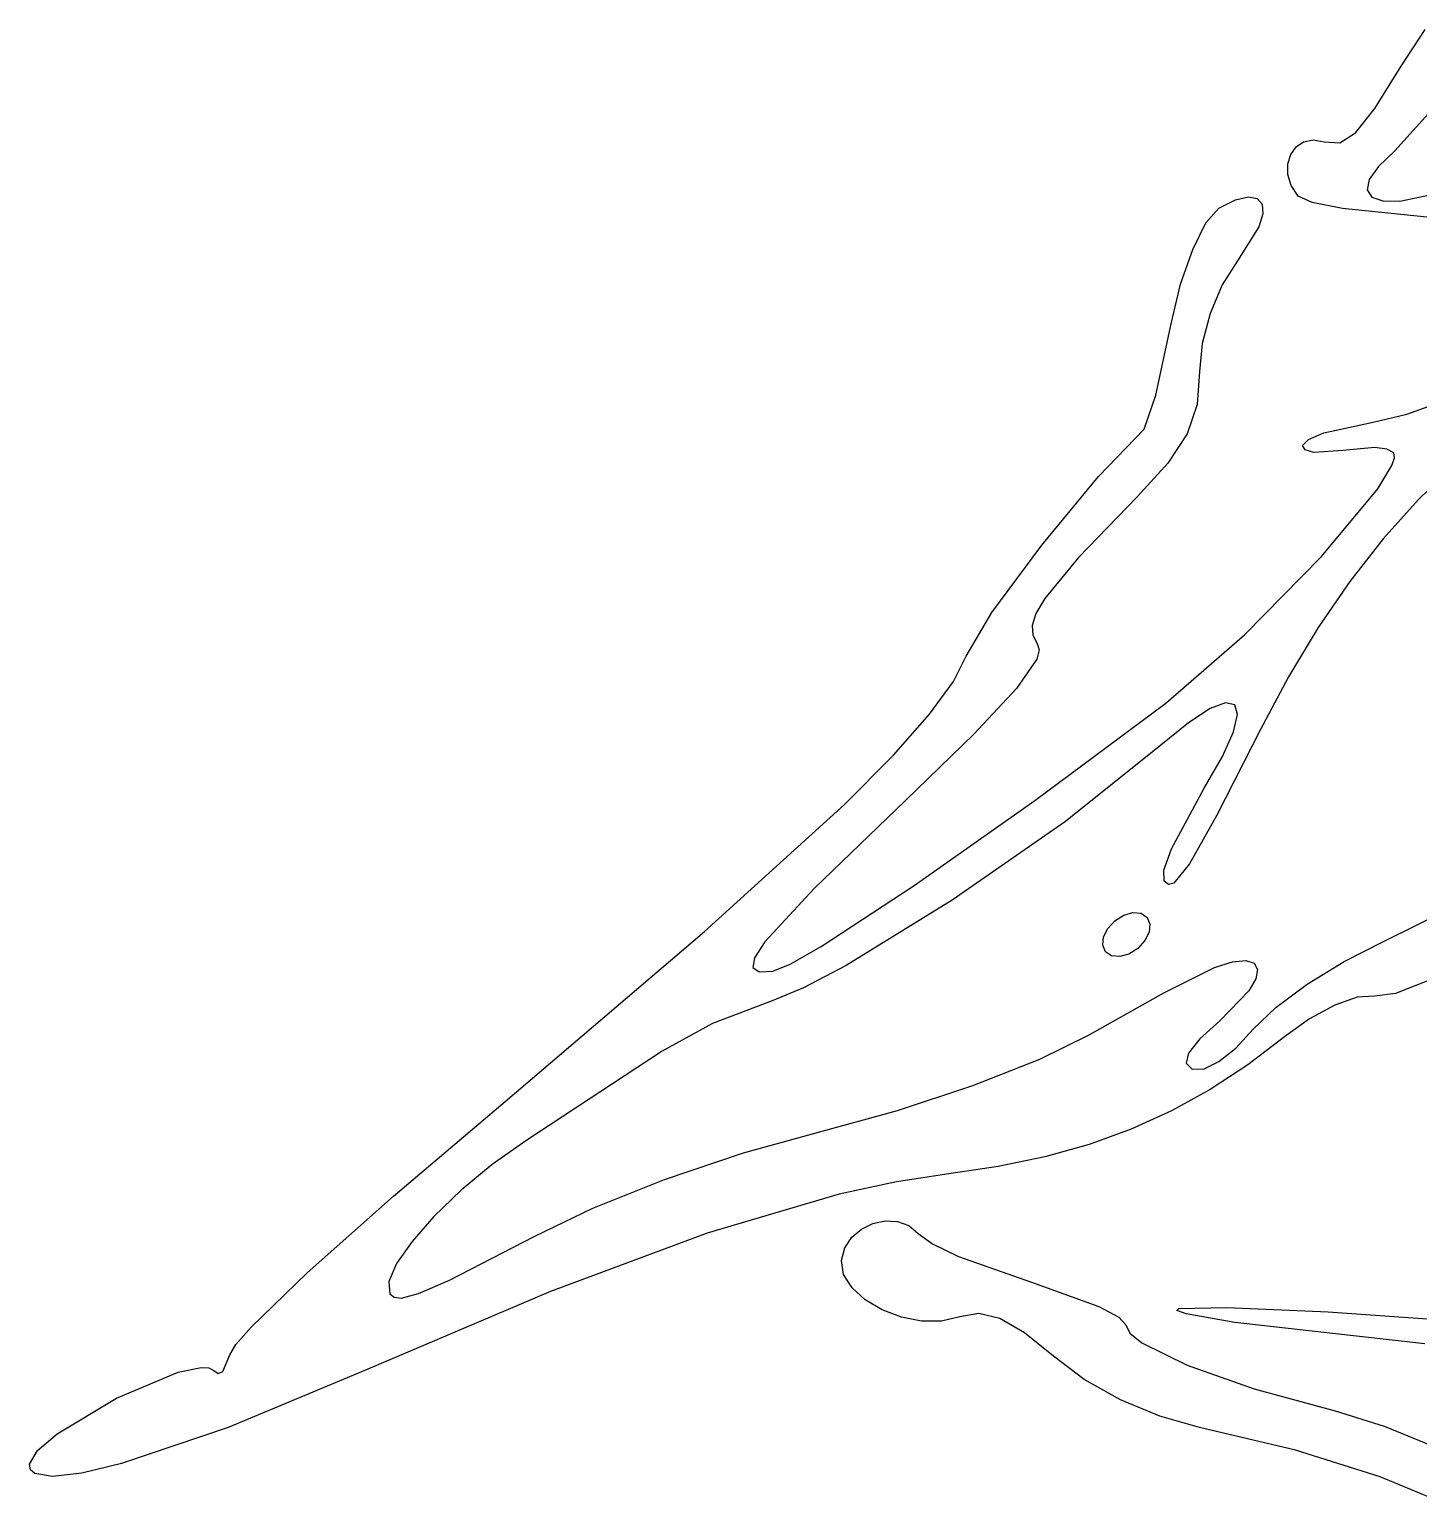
# Model space of a CAD drawing. Extents: x 9 to 1857, y 16 to 982.
# Drawn here: x 1255.7 to 1326.7, y 488.8 to 564.6 of the extents above; entities that cross this region are included whole.
import ezdxf

# ---------------------------------------------------------------- set-up
doc = ezdxf.new("R2010")
doc.units = 0

msp = doc.modelspace()

# ---------------------------------------------------------------- linework, layer by layer
at = {"layer": 'Layer 1'}
for p, q in [((1325.8613, 562.69147), (1327.089386, 564.566091)), ((1324.516222, 560.529744), (1325.8613, 562.69147)), ((1323.526325, 559.278136), (1324.516222, 560.529744)), ((1327.5651, 560.609529), (1325.5279, 558.35437)), ((1322.718416, 558.76681), (1323.526325, 559.278136)), ((1320.201725, 558.168361), (1320.476132, 558.557193)), ((1320.476132, 558.557193), (1320.864866, 558.819294)), ((1320.864866, 558.819294), (1321.351422, 558.92032)), ((1321.351422, 558.92032), (1321.9193, 558.82593)), ((1321.9193, 558.82593), (1322.718416, 558.76681)), ((1325.5279, 558.35437), (1324.688434, 557.553086)), ((1320.058146, 557.687141), (1320.201725, 558.168361)), ((1320.061897, 557.147876), (1320.058146, 557.687141)), ((1324.688434, 557.553086), (1324.223556, 556.885119)), ((1320.229481, 556.584908), (1320.061897, 557.147876)), ((1324.223556, 556.885119), (1324.116981, 556.362025)), ((1317.378909, 555.844521), (1318.037091, 556.002621)), ((1318.037091, 556.002621), (1318.493789, 555.921229)), ((1320.5774, 556.03258), (1320.229481, 556.584908)), ((1321.306885, 555.715099), (1320.5774, 556.03258)), ((1324.116981, 556.362025), (1324.352425, 555.995359)), ((1324.352425, 555.995359), (1324.913603, 555.796677)), ((1325.784231, 555.777536), (1328.3887, 556.3241)), ((1315.866106, 554.680332), (1316.5273, 555.42394)), ((1316.5273, 555.42394), (1317.378909, 555.844521)), ((1318.493789, 555.921229), (1318.74095, 555.623334)), ((1318.74095, 555.623334), (1318.770517, 555.131925)), ((1322.861208, 555.412811), (1321.306885, 555.715099)), ((1327.833213, 554.89848), (1322.861208, 555.412811)), ((1324.913603, 555.796677), (1325.784231, 555.777536)), ((1315.18515, 553.317915), (1315.866106, 554.680332)), ((1318.574434, 554.469992), (1317.4731, 552.72651)), ((1318.770517, 555.131925), (1318.574434, 554.469992)), ((1314.564569, 551.530661), (1315.18515, 553.317915)), ((1317.4731, 552.72651), (1316.699602, 551.510256)), ((1314.0845, 549.51254), (1314.564569, 551.530661)), ((1316.699602, 551.510256), (1316.078513, 550.042846)), ((1316.078513, 550.042846), (1315.670892, 548.502786)), ((1313.293325, 545.855604), (1314.0845, 549.51254)), ((1315.670892, 548.502786), (1315.5378, 547.06858)), ((1315.5378, 547.06858), (1315.4155, 545.373968)), ((1312.6952, 544.10648), (1313.293325, 545.855604)), ((1315.4155, 545.373968), (1314.911, 543.87646)), ((1326.141159, 544.877535), (1328.1985, 545.618885)), ((1324.4204, 544.47109), (1326.141159, 544.877535)), ((1310.366661, 541.694801), (1312.6952, 544.10648)), ((1314.911, 543.87646), (1313.9214, 542.369202)), ((1321.105813, 543.592801), (1321.89025, 543.918874)), ((1321.89025, 543.918874), (1324.4204, 544.47109)), ((1320.8004, 543.28532), (1321.105813, 543.592801)), ((1320.943684, 543.051028), (1320.8004, 543.28532)), ((1324.51665, 543.168691), (1322.8714, 543.02748)), ((1325.123538, 543.083172), (1324.51665, 543.168691)), ((1325.4728, 542.89918), (1325.123538, 543.083172)), ((1313.9214, 542.369202), (1312.3438, 540.64534)), ((1321.381925, 542.924309), (1320.943684, 543.051028)), ((1322.8714, 543.02748), (1321.381925, 542.924309)), ((1325.383052, 542.256103), (1325.515288, 542.654106)), ((1325.515288, 542.654106), (1325.4728, 542.89918)), ((1328.651233, 542.374841), (1326.738596, 540.51248)), ((1307.465113, 538.181569), (1310.366661, 541.694801)), ((1324.655981, 541.068907), (1325.383052, 542.256103)), ((1321.782475, 537.602976), (1324.655981, 541.068907)), ((1312.3438, 540.64534), (1309.341705, 537.544896)), ((1326.738596, 540.51248), (1324.932237, 538.494934)), ((1304.900933, 534.727292), (1307.465113, 538.181569)), ((1324.932237, 538.494934), (1323.226393, 536.315316)), ((1309.341705, 537.544896), (1307.611563, 535.443638)), ((1317.837481, 533.583023), (1321.782475, 537.602976)), ((1323.226393, 536.315316), (1321.615298, 533.966739)), ((1307.611563, 535.443638), (1307.16551, 534.682849)), ((1303.5845, 532.49248), (1304.900933, 534.727292)), ((1307.16551, 534.682849), (1306.967889, 534.070033)), ((1306.967889, 534.070033), (1306.995514, 533.571247)), ((1306.995514, 533.571247), (1307.2252, 533.15255)), ((1313.8062, 530.09068), (1317.837481, 533.583023)), ((1321.615298, 533.966739), (1320.093189, 531.442316)), ((1302.948048, 531.192644), (1303.5845, 532.49248)), ((1307.33338, 532.820572), (1307.206522, 532.340267)), ((1307.2252, 533.15255), (1307.33338, 532.820572)), ((1307.206522, 532.340267), (1306.17405, 530.84694)), ((1301.721505, 529.518757), (1302.948048, 531.192644)), ((1320.093189, 531.442316), (1318.6543, 528.73516)), ((1306.17405, 530.84694), (1303.980503, 528.497106)), ((1299.869449, 527.436609), (1301.721505, 529.518757)), ((1307.114241, 525.108665), (1313.8062, 530.09068)), ((1316.073478, 529.812746), (1314.966228, 529.089984)), ((1316.869277, 530.115226), (1316.073478, 529.812746)), ((1317.34195, 530.009071), (1316.869277, 530.115226)), ((1317.271222, 528.61746), (1317.479823, 529.505933)), ((1317.479823, 529.505933), (1317.34195, 530.009071)), ((1314.966228, 529.089984), (1313.5592, 527.93529)), ((1318.6543, 528.73516), (1316.424959, 524.349834)), ((1303.980503, 528.497106), (1300.4786, 525.1153)), ((1313.5592, 527.93529), (1308.672731, 524.039895)), ((1316.704472, 527.355303), (1317.271222, 528.61746)), ((1297.356463, 524.911992), (1299.869449, 527.436609)), ((1315.7679, 525.73111), (1316.704472, 527.355303)), ((1314.103112, 522.632399), (1315.7679, 525.73111)), ((1290.206014, 518.398522), (1297.356463, 524.911992)), ((1300.4786, 525.1153), (1295.802577, 520.612131)), ((1300.93545, 520.752868), (1307.114241, 525.108665)), ((1316.424959, 524.349834), (1315.030725, 521.864148)), ((1308.672731, 524.039895), (1302.875725, 520.003548)), ((1313.716927, 521.54459), (1314.103112, 522.632399)), ((1313.7179, 520.97266), (1313.716927, 521.54459)), ((1315.030725, 521.864148), (1314.214178, 520.873342)), ((1295.802577, 520.612131), (1293.282813, 517.870539)), ((1296.165384, 517.634627), (1300.93545, 520.752868)), ((1313.942094, 520.812033), (1313.7179, 520.97266)), ((1314.214178, 520.873342), (1313.942094, 520.812033)), ((1302.875725, 520.003548), (1297.444531, 516.664621)), ((1324.9125, 517.87569), (1329.358, 520.086796)), ((1310.834069, 518.556928), (1311.2009, 518.9552)), ((1311.2009, 518.9552), (1311.660542, 519.241506)), ((1311.2009, 518.9552), (1311.2009, 518.9552)), ((1311.660542, 519.241506), (1312.125237, 519.369355)), ((1312.125237, 519.369355), (1312.540789, 519.333104)), ((1312.540789, 519.333104), (1312.853, 519.12711)), ((1312.853, 519.12711), (1312.997145, 518.782017)), ((1279.9868, 509.70468), (1290.206014, 518.398522)), ((1310.579956, 517.709109), (1310.62185, 518.124156)), ((1310.62185, 518.124156), (1310.834069, 518.556928)), ((1312.955263, 518.366972), (1312.743073, 517.934202)), ((1312.997145, 518.782017), (1312.955263, 518.366972)), ((1293.282813, 517.870539), (1292.752429, 517.05824)), ((1294.588485, 516.730633), (1296.165384, 517.634627)), ((1310.7241, 517.36401), (1310.579956, 517.709109)), ((1311.036327, 517.158024), (1310.7241, 517.36401)), ((1312.3763, 517.53593), (1311.916642, 517.249633)), ((1312.743073, 517.934202), (1312.3763, 517.53593)), ((1322.932803, 516.87511), (1324.9125, 517.87569)), ((1292.752429, 517.05824), (1292.666192, 516.563822)), ((1292.666192, 516.563822), (1292.992462, 516.346448)), ((1293.6996, 516.36528), (1294.588485, 516.730633)), ((1297.444531, 516.664621), (1295.264973, 515.518683)), ((1311.451913, 517.121781), (1311.036327, 517.158024)), ((1311.916642, 517.249633), (1311.451913, 517.121781)), ((1316.2941, 516.55671), (1317.22448, 516.858106)), ((1317.22448, 516.858106), (1317.904016, 516.925626)), ((1317.904016, 516.925626), (1318.33015, 516.784484)), ((1318.33015, 516.784484), (1318.500325, 516.459894)), ((1321.045675, 515.712089), (1322.932803, 516.87511)), ((1292.992462, 516.346448), (1293.6996, 516.36528)), ((1313.709687, 515.260317), (1316.2941, 516.55671)), ((1318.411985, 515.97707), (1318.062572, 515.361227)), ((1318.500325, 516.459894), (1318.411985, 515.97707)), ((1327.178188, 515.856626), (1325.558086, 515.234109)), ((1295.264973, 515.518683), (1293.6555, 514.86149)), ((1309.8913, 513.11227), (1313.709687, 515.260317)), ((1318.062572, 515.361227), (1316.5703, 513.83134)), ((1319.436084, 514.511663), (1321.045675, 515.712089)), ((1324.4992, 515.09713), (1323.610858, 515.036648)), ((1325.558086, 515.234109), (1324.4992, 515.09713)), ((1293.6555, 514.86149), (1290.615112, 513.688899)), ((1318.289, 513.39887), (1319.436084, 514.511663)), ((1322.455413, 514.627594), (1321.166261, 513.930335)), ((1323.610858, 515.036648), (1322.455413, 514.627594)), ((1290.615112, 513.688899), (1288.0236, 512.27225)), ((1316.5703, 513.83134), (1315.555614, 512.906411)), ((1321.166261, 513.930335), (1319.8768, 513.00524)), ((1307.358888, 511.870878), (1309.8913, 513.11227)), ((1315.555614, 512.906411), (1314.978488, 512.17888)), ((1317.387311, 512.438355), (1318.289, 513.39887)), ((1319.8768, 513.00524), (1318.004973, 511.576248)), ((1288.0236, 512.27225), (1281.0572, 507.6829)), ((1314.978488, 512.17888), (1314.845492, 511.660284)), ((1316.526338, 511.753035), (1317.387311, 512.438355)), ((1303.936075, 510.527086), (1307.358888, 511.870878)), ((1314.845492, 511.660284), (1315.1632, 511.36216)), ((1315.1632, 511.36216), (1315.765245, 511.381455)), ((1315.765245, 511.381455), (1316.526338, 511.753035)), ((1318.004973, 511.576248), (1316.085644, 510.317983)), ((1300.071625, 509.242741), (1303.936075, 510.527086)), ((1316.085644, 510.317983), (1314.103398, 509.224159)), ((1274.274855, 504.856443), (1279.9868, 509.70468)), ((1296.2143, 508.17969), (1300.071625, 509.242741)), ((1314.103398, 509.224159), (1312.042825, 508.288488)), ((1312.042825, 508.288488), (1309.888511, 507.504683)), ((1281.0572, 507.6829), (1279.329961, 506.470944)), ((1292.191734, 507.068281), (1296.2143, 508.17969)), ((1309.888511, 507.504683), (1307.625044, 506.866458)), ((1288.156325, 505.71235), (1292.191734, 507.068281)), ((1307.625044, 506.866458), (1305.237011, 506.367526)), ((1279.329961, 506.470944), (1277.740378, 505.156322)), ((1302.709, 506.0016), (1300.025163, 505.593049)), ((1305.237011, 506.367526), (1302.709, 506.0016)), ((1284.473828, 504.245666), (1288.156325, 505.71235)), ((1300.025163, 505.593049), (1297.083534, 504.956187)), ((1269.866888, 500.933966), (1274.274855, 504.856443)), ((1277.740378, 505.156322), (1276.352362, 503.819665)), ((1297.083534, 504.956187), (1290.34265, 502.969151)), ((1276.352362, 503.819665), (1275.229825, 502.541608)), ((1281.51, 502.802), (1284.473828, 504.245666)), ((1290.34265, 502.969151), (1282.317841, 499.98374)), ((1297.732783, 502.749693), (1298.226053, 503.170929)), ((1298.226053, 503.170929), (1298.810813, 503.457833)), ((1298.810813, 503.457833), (1299.440914, 503.594321)), ((1299.440914, 503.594321), (1300.070211, 503.564311)), ((1300.070211, 503.564311), (1300.652555, 503.351722)), ((1300.652555, 503.351722), (1301.1418, 502.94047)), ((1301.1418, 502.94047), (1301.867547, 502.418565)), ((1275.229825, 502.541608), (1274.436679, 501.40278)), ((1277.140625, 500.54969), (1281.5107, 502.80187)), ((1281.5107, 502.80187), (1281.51, 502.802)), ((1297.2053, 501.56855), (1297.377149, 502.210205)), ((1297.377149, 502.210205), (1297.732783, 502.749693)), ((1301.867547, 502.418565), (1303.200175, 501.77455)), ((1297.317586, 500.843858), (1297.2053, 501.56855)), ((1303.200175, 501.77455), (1306.9267, 500.44741)), ((1266.998352, 498.154146), (1269.866888, 500.933966)), ((1274.436679, 501.40278), (1274.036834, 500.483817)), ((1297.7479, 500.159686), (1297.317586, 500.843858)), ((1282.317841, 499.98374), (1272.8406, 495.9432)), ((1274.036834, 500.483817), (1274.094204, 499.865349)), ((1275.556722, 499.870463), (1277.140625, 500.54969)), ((1298.429427, 499.547817), (1297.7479, 500.159686)), ((1306.9267, 500.44741), (1310.377013, 499.211974)), ((1274.094204, 499.865349), (1274.314317, 499.693999)), ((1274.314317, 499.693999), (1274.6727, 499.62801)), ((1274.6727, 499.62801), (1275.556722, 499.870463)), ((1299.29535, 499.040033), (1298.429427, 499.547817)), ((1310.377013, 499.211974), (1311.410711, 498.667225)), ((1314.4795, 499.11471), (1316.934181, 499.153343)), ((1316.934181, 499.153343), (1322.1222, 498.928566)), ((1300.278855, 498.668116), (1299.29535, 499.040033)), ((1301.313125, 498.463848), (1300.278855, 498.668116)), ((1302.331345, 498.459012), (1301.313125, 498.463848)), ((1303.2667, 498.68539), (1302.331345, 498.459012)), ((1304.236477, 498.854726), (1303.2667, 498.68539)), ((1305.319513, 498.590984), (1304.236477, 498.854726)), ((1306.575817, 497.868892), (1305.319513, 498.590984)), ((1311.410711, 498.667225), (1311.7715, 498.26654)), ((1314.371486, 498.99702), (1314.4795, 499.11471)), ((1314.847525, 498.833057), (1314.371486, 498.99702)), ((1317.3451, 498.396159), (1314.847525, 498.833057)), ((1327.0756, 497.2954), (1317.3451, 498.396159)), ((1322.1222, 498.928566), (1337.6564, 497.85422)), ((1266.214949, 497.260513), (1266.998352, 498.154146)), ((1308.0654, 496.66318), (1306.575817, 497.868892)), ((1311.7715, 498.26654), (1311.965012, 497.844722)), ((1311.965012, 497.844722), (1312.583413, 497.346269)), ((1265.9047, 496.73388), (1266.214949, 497.260513)), ((1312.583413, 497.346269), (1314.899075, 496.199868)), ((1265.546938, 495.882234), (1265.9047, 496.73388)), ((1309.636283, 495.473077), (1308.0654, 496.66318)), ((1314.899075, 496.199868), (1318.326875, 494.988152)), ((1260.093663, 494.515691), (1263.257455, 495.844072)), ((1263.257455, 495.844072), (1264.427428, 496.089028)), ((1264.427428, 496.089028), (1264.828457, 496.065536)), ((1264.828457, 496.065536), (1265.076, 495.92905)), ((1265.076, 495.92905), (1265.31347, 495.781544)), ((1265.31347, 495.781544), (1265.546938, 495.882234)), ((1272.8406, 495.9432), (1265.825309, 493.020086)), ((1311.489363, 494.428984), (1309.636283, 495.473077)), ((1318.326875, 494.988152), (1322.4752, 493.87194)), ((1257.065339, 492.696572), (1260.093663, 494.515691)), ((1313.499136, 493.592016), (1311.489363, 494.428984)), ((1322.4752, 493.87194), (1324.98185, 493.08287)), ((1315.5401, 493.02329), (1313.499136, 493.592016)), ((1324.98185, 493.08287), (1328.2466, 491.759653)), ((1256.064702, 491.838194), (1257.065339, 492.696572)), ((1265.825309, 493.020086), (1260.35695, 491.170911)), ((1320.453611, 491.861697), (1315.5401, 493.02329)), ((1255.6532, 491.13938), (1256.064702, 491.838194)), ((1324.781213, 490.49174), (1320.453611, 491.861697)), ((1255.706865, 490.853641), (1255.6532, 491.13938)), ((1255.925628, 490.654145), (1255.706865, 490.853641)), ((1260.35695, 491.170911), (1258.327258, 490.683817)), ((1256.833566, 490.506926), (1255.925628, 490.654145)), ((1258.327258, 490.683817), (1256.833566, 490.506926)), ((1328.768258, 488.823763), (1324.781213, 490.49174))]:
    msp.add_line(p, q, dxfattribs=at)

doc.saveas('drawing.dxf')
